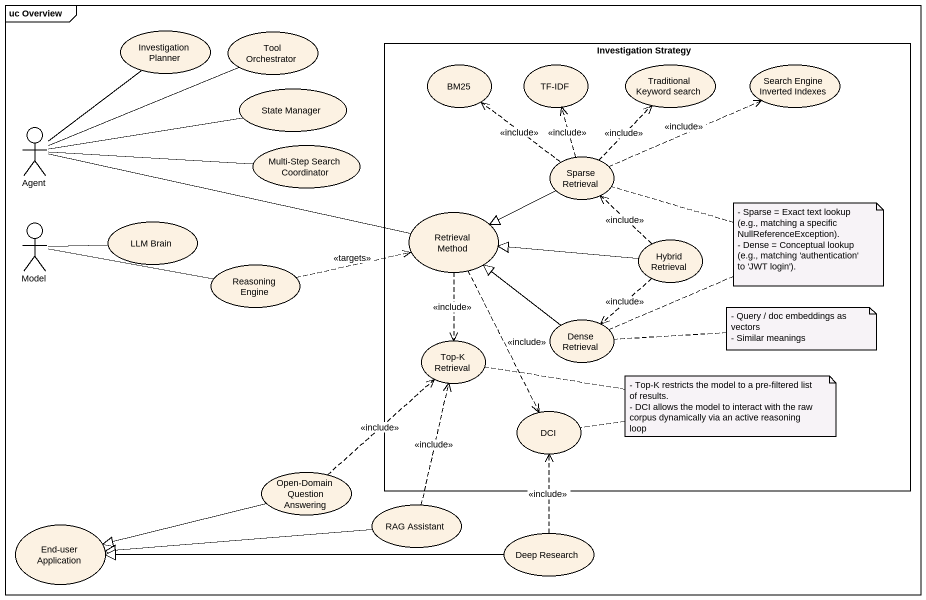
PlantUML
@startuml
mainframe uc Overview
usecase "Investigation Planner" as Investigation_Planner
usecase "Tool Orchestrator" as Tool_Orchestrator
rectangle "Investigation Strategy" as Investigation_Strategy {
  usecase BM25
  usecase "TF-IDF" as TF_IDF
  usecase "Traditional Keyword search" as Traditional_Keyword_search
  usecase "Search Engine Inverted Indexes" as Search_Engine_Inverted
  usecase "Sparse Retrieval" as Sparse_Retrieval
  usecase "Retrieval Method" as Retrieval_Method
  usecase "Hybrid Retrieval" as Hybrid_Retrieval
  usecase "Top-K Retrieval" as Top_K_Retrieval
  usecase "Dense Retrieval" as Dense_Retrieval
  usecase DCI
}
usecase "State Manager" as State_Manager
actor "Agent" as Agent_
usecase "Multi-Step Search Coordinator" as Multi_Step_Search
actor Model
usecase "LLM Brain" as LLM_Brain
usecase "Reasoning Engine" as Reasoning_Engine
usecase "Open-Domain Question Answering" as Open_Domain_Question
usecase "RAG Assistant" as RAG_Assistant
usecase "End-user Application" as End_user_Application
usecase "Deep Research" as Deep_Research
Agent_ -up- Investigation_Planner
Agent_ -right- Tool_Orchestrator
Agent_ -right- State_Manager
Agent_ -right- Multi_Step_Search
Agent_ -right- Retrieval_Method
Sparse_Retrieval .up.> BM25 : <<include>>
Sparse_Retrieval .up.> TF_IDF : <<include>>
Sparse_Retrieval .up.> Traditional_Keyword_search : <<include>>
Sparse_Retrieval .right.> Search_Engine_Inverted : <<include>>
Sparse_Retrieval -left-|> Retrieval_Method
Model -right- LLM_Brain
Model -right- Reasoning_Engine
Retrieval_Method ..> Top_K_Retrieval : <<include>>
Retrieval_Method ..> DCI : <<include>>
Reasoning_Engine .right.> Retrieval_Method : <<targets>>
Hybrid_Retrieval .up.> Sparse_Retrieval : <<include>>
Hybrid_Retrieval -left-|> Retrieval_Method
Hybrid_Retrieval ..> Dense_Retrieval : <<include>>
Dense_Retrieval -up-|> Retrieval_Method
Open_Domain_Question .up.> Top_K_Retrieval : <<include>>
Open_Domain_Question -left-|> End_user_Application
RAG_Assistant .up.> Top_K_Retrieval : <<include>>
RAG_Assistant -left-|> End_user_Application
Deep_Research .up.> DCI : <<include>>
Deep_Research -left-|> End_user_Application
note as N1
  - Sparse = Exact text lookup (e.g., matching a specific NullReferenceException).
  - Dense = Conceptual lookup (e.g., matching 'authentication' to 'JWT login').
end note
N1 .. Dense_Retrieval
N1 .. Sparse_Retrieval
note right of Dense_Retrieval
  - Query / doc embeddings as vectors
  - Similar meanings
end note
note as N3
  - Top-K restricts the model to a pre-filtered list of results.
  - DCI allows the model to interact with the raw corpus dynamically via an active reasoning loop
end note
N3 .. Top_K_Retrieval
N3 .. DCI
@enduml
